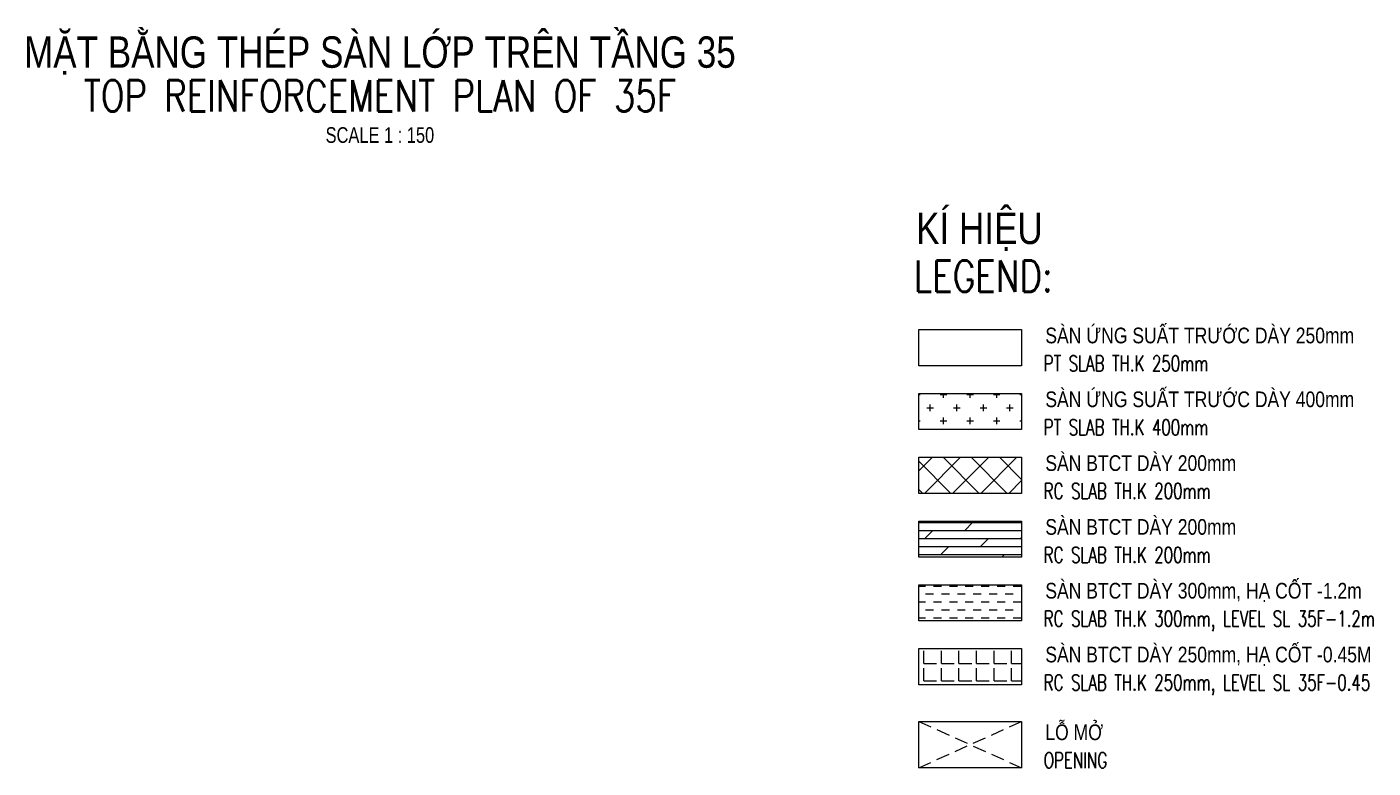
# Model space of a CAD drawing. Header units: millimetres. Extents: x 118516 to 587758, y -25561 to 50684.
# Drawn here: x 278989 to 311177, y -25267 to -7543 of the extents above; entities that cross this region are included whole.
import ezdxf
from ezdxf.enums import TextEntityAlignment as Align

# ---------------------------------------------------------------- set-up
doc = ezdxf.new("R2010")
doc.units = ezdxf.units.MM
doc.linetypes.add('DASHED2', pattern=[9.525, 6.35, -3.175])
for name, color, linetype, lineweight in [('NDC_S_ANNO', 7, 'Continuous', 20), ('NDC_S_ENG TEXT', 2, 'Continuous', 20), ('NDC_S_ENG TITLE', 3, 'Continuous', 20), ('NDC_S_HATCH MATERIAL', 8, 'Continuous', 13), ('NDC_S_OPENING', 9, 'DASHED2', 13), ('NDC_S_SLAB', 2, 'Continuous', 20), ('NDC_S_TEXT SYMBOL', 7, 'Continuous', 20), ('NDC_S_VN TEXT', 7, 'Continuous', 20), ('NDC_S_VN TITLE', 6, 'Continuous', 35)]:
    doc.layers.add(name, color=color, linetype=linetype, lineweight=lineweight)
doc.styles.add('$0$NDC_EN TXT', font='romans.shx', dxfattribs={"width": 0.8})
doc.styles.add('NDC_ANNO', font='', dxfattribs={"width": 0.8})
doc.styles.add('NDC_EN TXT', font='romans.shx', dxfattribs={"width": 0.8})
doc.styles.add('NDC_VIE TXT', font='arial.ttf', dxfattribs={"width": 0.8})
doc.styles.get('NDC_ANNO').set_extended_font_data('Dotum')

# ---------------------------------------------------------------- blocks, each defined once
blk = doc.blocks.new('Drawing name_symbol')
at = {"layer": 'NDC_S_ENG TITLE', "style": 'NDC_EN TXT', "width": 0.8}
blk.add_attdef('SECTDET1', text='', height=5, dxfattribs=at).set_placement((0, 1.01), align=Align.CENTER)
at = {"layer": 'NDC_S_TEXT SYMBOL', "lineweight": 25, "style": 'NDC_ANNO', "width": 0.8}
blk.add_attdef('SSCALE', text='', height=2.5, dxfattribs=at).set_placement((0, -4), align=Align.CENTER)
at = {"layer": 'NDC_S_VN TITLE', "style": 'NDC_VIE TXT', "width": 0.8}
blk.add_attdef('SECTDET2', text='', height=5, dxfattribs=at).set_placement((0, 7.97), align=Align.CENTER)

msp = doc.modelspace()

# ---------------------------------------------------------------- hatches: boundary and pattern name
at = {"layer": 'NDC_S_HATCH MATERIAL', "ltscale": 100}
h = msp.add_hatch(dxfattribs=at)
h.set_pattern_fill('CROSS', color=256, scale=50)
h.set_pattern_definition([(0, (96357.27, -8076.12), (317.5, 317.5), [158.75, -476.25]), (90, (96436.65, -8155.5), (-317.5, 317.5), [158.75, -476.25])])
h.paths.add_polyline_path([(300315.1, -16307), (300315.1, -17171.2), (302773.4, -17171.2), (302773.4, -16307)])
h = msp.add_hatch(dxfattribs=at)
h.set_pattern_fill('ANSI37', color=256, scale=150)
h.set_pattern_definition([(45, (104435.1, -14001.63), (-336.7596, 336.7596), []), (135, (104435.1, -14001.63), (-336.7596, -336.7596), [])])
h.paths.add_polyline_path([(300315.1, -17833), (300315.1, -18697.2), (302773.4, -18697.2), (302773.4, -17833)])
h = msp.add_hatch(dxfattribs=at)
h.set_pattern_fill('DOLMIT', color=256, scale=30)
h.set_pattern_definition([(0, (104435.11, -919.07), (0, 190.5), []), (45, (104435.1, -919.07), (-380.9997, 380.9997), [269.4077, -538.8154])])
h.paths.add_polyline_path([(302773.4, -19359), (300315.1, -19359), (300315.1, -20223.2), (302773.4, -20223.2)])
h = msp.add_hatch(dxfattribs=at)
h.set_pattern_fill('DASH', color=256, scale=60)
h.set_pattern_definition([(0, (137406.36, 1756.7), (190.5, 190.5), [190.5, -190.5])])
h.paths.add_polyline_path([(300315.1, -20885), (302773.4, -20885), (302773.4, -21749.2), (300315.1, -21749.2)])
h = msp.add_hatch(dxfattribs=at)
h.set_pattern_fill('ANGLE', color=256, scale=60)
h.set_pattern_definition([(0, (137406.36, 704.28), (0, 419.1), [304.8, -114.3]), (90, (137406.36, 704.28), (-419.1, 3e-14), [304.8, -114.3])])
h.paths.add_polyline_path([(300315.1, -22411), (302773.4, -22411), (302773.4, -23275.2), (300315.1, -23275.2)])

# ---------------------------------------------------------------- linework, layer by layer
at = {"layer": 'NDC_S_OPENING', "ltscale": 50}
for p, q in [((300315.1, -24152), (302773.4, -25260.3)), ((300315.1, -25260.3), (302773.4, -24152))]:
    msp.add_line(p, q, dxfattribs=at)
at = {"layer": 'NDC_S_SLAB'}
for points in [[(300315.1, -14781), (302773.4, -14781), (302773.4, -15645.2), (300315.1, -15645.2)], [(300315.1, -16307), (302773.4, -16307), (302773.4, -17171.2), (300315.1, -17171.2)], [(300315.1, -17833), (302773.4, -17833), (302773.4, -18697.2), (300315.1, -18697.2)], [(300315.1, -19359), (302773.4, -19359), (302773.4, -20223.2), (300315.1, -20223.2)], [(300315.1, -20885), (302773.4, -20885), (302773.4, -21749.2), (300315.1, -21749.2)], [(300315.1, -22411), (302773.4, -22411), (302773.4, -23275.2), (300315.1, -23275.2)], [(300315.1, -24152), (302773.4, -24152), (302773.4, -25260.3), (300315.1, -25260.3)]]:
    msp.add_lwpolyline(points, close=True, dxfattribs=at)

# ---------------------------------------------------------------- block references
at = {"layer": 'NDC_S_ANNO', "xscale": 150, "yscale": 150, "zscale": 150}
msp.add_blockref('Drawing name_symbol', (287428.9, -9715.1), dxfattribs=at).add_auto_attribs({'SECTDET1': 'TOP REINFORCEMENT PLAN OF 35F', 'SECTDET2': 'MẶT BẰNG THÉP SÀN LỚP TRÊN TẦNG 35', 'SSCALE': 'SCALE 1 : 150'})

# ---------------------------------------------------------------- texts
at = {"layer": 'NDC_S_ENG TEXT', "style": '$0$NDC_EN TXT'}
for s, height, width, p in [('LEGEND:', 750, 0.8, (300200.7, -13876.3)), ('PT SLAB TH.K 250mm', 375, 0.7, (303302.2, -15777.9)), ('PT SLAB TH.K 400mm', 375, 0.7, (303302.2, -17303.9)), ('RC SLAB TH.K 200mm', 375, 0.7, (303302.2, -18829.9)), ('RC SLAB TH.K 200mm', 375, 0.7, (303302.2, -20355.9)), ('RC SLAB TH.K 300mm, LEVEL SL 35F-1.2m', 375, 0.7, (303302.2, -21881.9)), ('RC SLAB TH.K 250mm, LEVEL SL 35F-0.45', 375, 0.7, (303302.2, -23407.9)), ('OPENING', 375, 0.7, (303302.2, -25266.7))]:
    msp.add_text(s, height=height, dxfattribs=dict(at, width=width)).set_placement(p)
at = {"layer": 'NDC_S_VN TEXT', "style": 'NDC_VIE TXT', "width": 0.8}
msp.add_text('KÍ HIỆU', height=750, dxfattribs=at).set_placement((300250.9, -11985.2), align=Align.TOP_LEFT)
for s, p in [('SÀN ỨNG SUẤT TRƯỚC DÀY 250mm', (303340.5, -15109.1)), ('SÀN ỨNG SUẤT TRƯỚC DÀY 400mm', (303340.5, -16635.1)), ('SÀN BTCT DÀY 200mm', (303340.5, -18161.1)), ('SÀN BTCT DÀY 200mm', (303340.5, -19687.1)), ('SÀN BTCT DÀY 300mm, HẠ CỐT -1.2m', (303340.5, -21213.1)), ('SÀN BTCT DÀY 250mm, HẠ CỐT -0.45M', (303340.5, -22739.1)), ('LỖ MỞ', (303340.5, -24597.9))]:
    msp.add_text(s, height=375, dxfattribs=at).set_placement(p)

doc.saveas('drawing.dxf')
